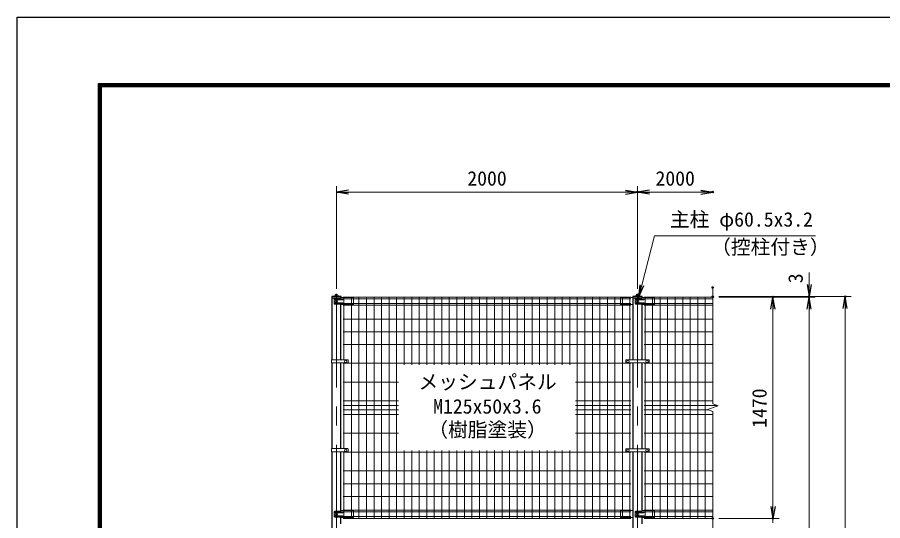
# Model space of a CAD drawing. Units: millimetres, scale not verified. Extents: x -8400 to 8400, y -5940 to 5940.
# Drawn here: x -8400 to -2652, y 2598 to 5940 of the extents above; entities that cross this region are included whole.
import ezdxf
from ezdxf.enums import TextEntityAlignment as Align

# ---------------------------------------------------------------- set-up
doc = ezdxf.new("R2010")
doc.units = ezdxf.units.MM
doc.header["$LTSCALE"] = 20
doc.header["$PDMODE"] = 32
doc.header["$PDSIZE"] = 10
doc.linetypes.add('USER1', pattern=[50.8, 31.75, -6.35, 6.35, -6.35])
for name, color, linetype, lineweight in [('0-3_D-STR1', 1, 'Continuous', 25), ('0-4_D-STR-DIM', 7, 'Continuous', 13), ('0-A_D-STR3', 3, 'Continuous', 13), ('0-B_D-STR2', 7, 'Continuous', 13), ('0-C_D-BMK', 2, 'USER1', 13), ('0-D_D-STR-TXT', 7, 'Continuous', 13), ('0-E_D-TTL', 7, 'Continuous', 25)]:
    doc.layers.add(name, color=color, linetype=linetype, lineweight=lineweight)
doc.layers.add('0-5_0', color=7, linetype='Continuous')
doc.layers.add('0-6_Defpoints', color=7, linetype='Continuous')
doc.styles.add('ＭＳ ゴシック', font='')
doc.styles.get('ＭＳ ゴシック').set_extended_font_data('MS Gothic')

# ---------------------------------------------------------------- blocks, each defined once
blk = doc.blocks.new('_Open')
at = {"layer": '0-5_0'}
blk.add_line((-20, 3.333), (0, 0), dxfattribs=at)
blk.add_lwpolyline([(-20, -3.333), (0, 0), (-20, 0)], dxfattribs=at)

msp = doc.modelspace()

# ---------------------------------------------------------------- linework, layer by layer
at = {"layer": '0-3_D-STR1'}
for p, q in [((-6248.93, 4086), (-6311.83, 4086)), ((-6311.83, 4086), (-6311.83, 4075)), ((-6248.93, 4086), (-6311.83, 4086)), ((-6311.83, 4086), (-6311.83, 4075)), ((-6248.93, 4078.67), (-6248.93, 4086)), ((-6248.93, 4078.67), (-6248.93, 4086)), ((-4248.93, 4086), (-4311.83, 4086)), ((-4311.83, 4086), (-4311.83, 4075)), ((-4248.93, 4086), (-4311.83, 4086)), ((-4311.83, 4086), (-4311.83, 4075)), ((-4248.93, 4078.67), (-4248.93, 4086)), ((-4248.93, 4078.67), (-4248.93, 4086)), ((-6256.4, 4075), (-6311.83, 4075)), ((-6256.4, 4075), (-6311.83, 4075)), ((-6310.63, 4075), (-6310.63, 3666.25)), ((-6250.13, 3666.25), (-6250.13, 4033.62)), ((-4256.4, 4075), (-4311.83, 4075)), ((-4256.4, 4075), (-4311.83, 4075)), ((-4310.63, 4075), (-4310.63, 3665.25)), ((-4250.13, 3665.25), (-4250.13, 4033.19)), ((-6310.63, 3645.25), (-6310.63, 3076.25)), ((-6250.13, 3076.25), (-6250.13, 3645.25)), ((-4310.63, 3645.25), (-4310.63, 3075.25)), ((-4250.13, 3075.25), (-4250.13, 3645.25)), ((-6310.63, 3055.25), (-6310.63, 2140.75)), ((-6250.13, 2664.08), (-6250.13, 3055.25)), ((-4310.63, 3055.25), (-4310.63, 2140.75)), ((-4250.13, 2664.08), (-4250.13, 3055.25)), ((-6250.13, 2578.08), (-6250.13, 2619.62)), ((-4250.13, 2578.08), (-4250.13, 2619.62))]:
    msp.add_line(p, q, dxfattribs=at)
for centre in [(-6280.38, 3926.57), (-6280.38, 3926.57), (-4280.38, 3926.57), (-4280.38, 3926.57)]:
    msp.add_arc(centre, 162.5, 78.84081, 101.15919, dxfattribs=at)
at = {"layer": '0-4_D-STR-DIM'}
for p, q in [((-6280.38, 4138), (-6280.38, 4820)), ((-6200.38, 4780), (-4360.38, 4780)), ((-4280.38, 4138), (-4280.38, 4820)), ((-4280.38, 4138), (-4280.38, 4820)), ((-4200.38, 4780), (-3860.38, 4780)), ((-3140.38, 4166), (-3140.38, 4246)), ((-3780.38, 3373.66), (-3780.38, 4146)), ((-3740.38, 4086), (-3100.38, 4086)), ((-3740.38, 4086), (-2860.38, 4086)), ((-3740.38, 4083), (-3100.38, 4083)), ((-3740.38, 4083), (-3340.38, 4083)), ((-3740.38, 4083), (-3100.38, 4083)), ((-3140.38, 4083), (-3140.38, 4086)), ((-3380.38, 2693), (-3380.38, 4003)), ((-3140.38, 4003), (-3140.38, 3923)), ((-3140.38, -2837), (-3140.38, 4003)), ((-2900.38, -3537), (-2900.38, 4006)), ((-3815.62, 3335.18), (-3745.14, 3360.83)), ((-3780.38, 3322.35), (-3815.62, 3335.18)), ((-3745.14, 3360.83), (-3780.38, 3373.66)), ((-3780.38, 2490), (-3780.38, 3322.35)), ((-3380.38, 2693), (-3380.38, 2773)), ((-3780.38, 1873.66), (-3780.38, 2646)), ((-3740.38, 2613), (-3340.38, 2613)), ((-3740.38, 2613), (-3340.38, 2613)), ((-3380.38, 2583), (-3380.38, 2613))]:
    msp.add_line(p, q, dxfattribs=at)
at = {"layer": '0-6_Defpoints'}
for p in [(-4280.38, 4780), (-3780.38, 4780), (-3780.38, 4146), (-6280.38, 4098), (-4280.38, 4098), (-3780.38, 4086), (-3780.38, 4086), (-3780.38, 4083), (-3780.38, 4083), (-3780.38, 4083), (-3380.38, 4083), (-3140.38, 4086), (-3140.38, 4083), (-2900.38, 4086), (-3780.38, 2613), (-3780.38, 2613), (-3380.38, 2613)]:
    msp.add_point(p, dxfattribs=at)
at = {"layer": '0-A_D-STR3'}
for p, q in [((-6295.86, 4070), (-6295.86, 4040)), ((-6295.86, 4070), (-6295.86, 4040)), ((-6256.4, 4075), (-6290.86, 4075)), ((-6256.4, 4075), (-6290.86, 4075)), ((-6256.4, 4035), (-6290.86, 4035)), ((-6256.4, 4035), (-6290.86, 4035)), ((-6239.79, 4071), (-6288.79, 4071)), ((-6239.79, 4071), (-6288.79, 4071)), ((-6239.79, 4071), (-6288.79, 4071)), ((-6239.79, 4065), (-6288.79, 4065)), ((-6239.79, 4065), (-6288.79, 4065)), ((-6239.79, 4065), (-6288.79, 4065)), ((-6239.79, 4045), (-6288.79, 4045)), ((-6239.79, 4045), (-6288.79, 4045)), ((-6239.79, 4045), (-6288.79, 4045)), ((-6239.79, 4039), (-6288.79, 4039)), ((-6239.79, 4039), (-6288.79, 4039)), ((-6239.79, 4039), (-6288.79, 4039)), ((-6248.25, 4079), (-6256.4, 4075)), ((-6248.25, 4079), (-6256.4, 4075)), ((-6248.25, 4079), (-6256.4, 4075)), ((-6248.25, 4079), (-6256.4, 4075)), ((-6256.4, 4035), (-6248.17, 4033.19)), ((-6256.4, 4035), (-6248.17, 4033.19)), ((-6256.4, 4035), (-6248.17, 4033.19)), ((-6256.4, 4035), (-6248.17, 4033.19)), ((-6256.4, 4035), (-6248.17, 4033.19)), ((-6256.4, 4035), (-6248.17, 4033.19)), ((-6172.38, 4079), (-6248.25, 4079)), ((-6172.38, 4079), (-6248.25, 4079)), ((-6248.17, 4033.19), (-6168.38, 4033.19)), ((-6248.17, 4033.19), (-6168.38, 4033.19)), ((-6172.38, 4079), (-6167.38, 4078)), ((-6172.38, 4079), (-6167.38, 4078)), ((-6167.38, 4078), (-6167.38, 4034.19)), ((-6167.38, 4078), (-6167.38, 4034.19)), ((-4388.38, 4079), (-4393.38, 4078)), ((-4388.38, 4079), (-4393.38, 4078)), ((-4393.38, 4078), (-4393.38, 4034.19)), ((-4393.38, 4078), (-4393.38, 4034.19)), ((-4312.59, 4033.19), (-4392.38, 4033.19)), ((-4312.59, 4033.19), (-4392.38, 4033.19)), ((-4388.38, 4079), (-4312.5, 4079)), ((-4388.38, 4079), (-4312.5, 4079)), ((-4310.63, 4033.6), (-4312.59, 4033.19)), ((-4310.63, 4033.6), (-4312.59, 4033.19)), ((-4312.5, 4079), (-4311.83, 4078.67)), ((-4312.5, 4079), (-4310.63, 4078.08)), ((-4295.86, 4070), (-4295.86, 4040)), ((-4295.86, 4070), (-4295.86, 4040)), ((-4256.4, 4075), (-4290.86, 4075)), ((-4256.4, 4075), (-4290.86, 4075)), ((-4256.4, 4035), (-4290.86, 4035)), ((-4256.4, 4035), (-4290.86, 4035)), ((-4239.79, 4071), (-4288.79, 4071)), ((-4239.79, 4071), (-4288.79, 4071)), ((-4239.79, 4065), (-4288.79, 4065)), ((-4239.79, 4065), (-4288.79, 4065)), ((-4239.79, 4045), (-4288.79, 4045)), ((-4239.79, 4045), (-4288.79, 4045)), ((-4239.79, 4039), (-4288.79, 4039)), ((-4239.79, 4039), (-4288.79, 4039)), ((-4248.25, 4079), (-4256.4, 4075)), ((-4248.25, 4079), (-4256.4, 4075)), ((-4248.25, 4079), (-4256.4, 4075)), ((-4248.25, 4079), (-4256.4, 4075)), ((-4256.4, 4035), (-4248.17, 4033.19)), ((-4256.4, 4035), (-4248.17, 4033.19)), ((-4256.4, 4035), (-4248.17, 4033.19)), ((-4256.4, 4035), (-4248.17, 4033.19)), ((-4256.4, 4035), (-4248.17, 4033.19)), ((-4172.38, 4079), (-4248.25, 4079)), ((-4172.38, 4079), (-4248.25, 4079)), ((-4248.17, 4033.19), (-4168.38, 4033.19)), ((-4248.17, 4033.19), (-4168.38, 4033.19)), ((-4172.38, 4079), (-4167.38, 4078)), ((-4172.38, 4079), (-4167.38, 4078)), ((-4167.38, 4078), (-4167.38, 4034.19)), ((-4167.38, 4078), (-4167.38, 4034.19)), ((-6312.93, 3666.25), (-6205.38, 3666.25)), ((-6312.93, 3666.25), (-6312.93, 3645.25)), ((-6312.93, 3645.25), (-6205.38, 3645.25)), ((-6203.38, 3664.25), (-6203.38, 3647.25)), ((-4358.88, 3662.25), (-4358.88, 3648.25)), ((-4355.88, 3665.25), (-4204.88, 3665.25)), ((-4355.88, 3645.25), (-4204.88, 3645.25)), ((-4201.88, 3662.25), (-4201.88, 3648.25)), ((-6312.93, 3076.25), (-6205.38, 3076.25)), ((-6312.93, 3076.25), (-6312.93, 3055.25)), ((-6312.93, 3055.25), (-6205.38, 3055.25)), ((-6203.38, 3074.25), (-6203.38, 3057.25)), ((-4358.88, 3072.25), (-4358.88, 3058.25)), ((-4355.88, 3075.25), (-4204.88, 3075.25)), ((-4355.88, 3055.25), (-4204.88, 3055.25)), ((-4201.88, 3072.25), (-4201.88, 3058.25)), ((-6295.86, 2656), (-6295.86, 2626)), ((-6256.4, 2661), (-6290.86, 2661)), ((-6239.79, 2657), (-6288.79, 2657)), ((-6239.79, 2657), (-6288.79, 2657)), ((-6239.79, 2651), (-6288.79, 2651)), ((-6239.79, 2651), (-6288.79, 2651)), ((-6248.25, 2665), (-6256.4, 2661)), ((-6248.25, 2665), (-6256.4, 2661)), ((-6172.38, 2665), (-6248.25, 2665)), ((-6172.38, 2665), (-6167.38, 2664)), ((-6167.38, 2664), (-6167.38, 2620.19)), ((-4388.38, 2665), (-4393.38, 2664)), ((-4393.38, 2664), (-4393.38, 2620.19)), ((-4388.38, 2665), (-4312.5, 2665)), ((-4312.5, 2665), (-4310.63, 2664.08)), ((-4295.86, 2656), (-4295.86, 2626)), ((-4256.4, 2661), (-4290.86, 2661)), ((-4239.79, 2657), (-4288.79, 2657)), ((-4239.79, 2651), (-4288.79, 2651)), ((-4248.25, 2665), (-4256.4, 2661)), ((-4248.25, 2665), (-4256.4, 2661)), ((-4172.38, 2665), (-4248.25, 2665)), ((-4172.38, 2665), (-4167.38, 2664)), ((-4167.38, 2664), (-4167.38, 2620.19)), ((-6256.4, 2621), (-6290.86, 2621)), ((-6239.79, 2631), (-6288.79, 2631)), ((-6239.79, 2631), (-6288.79, 2631)), ((-6239.79, 2625), (-6288.79, 2625)), ((-6239.79, 2625), (-6288.79, 2625)), ((-6256.4, 2621), (-6248.17, 2619.19)), ((-6256.4, 2621), (-6248.17, 2619.19)), ((-6256.4, 2621), (-6248.17, 2619.19)), ((-6248.17, 2619.19), (-6168.38, 2619.19)), ((-4312.59, 2619.19), (-4392.38, 2619.19)), ((-4310.63, 2619.6), (-4312.59, 2619.19)), ((-4256.4, 2621), (-4290.86, 2621)), ((-4239.79, 2631), (-4288.79, 2631)), ((-4239.79, 2625), (-4288.79, 2625)), ((-4256.4, 2621), (-4248.17, 2619.19)), ((-4256.4, 2621), (-4248.17, 2619.19)), ((-4256.4, 2621), (-4248.17, 2619.19)), ((-4248.17, 2619.19), (-4168.38, 2619.19))]:
    msp.add_line(p, q, dxfattribs=at)
for centre in [(-6280.38, 4055), (-6280.38, 4055), (-4280.38, 4055), (-4280.38, 4055), (-4280.38, 4055), (-6219.38, 3655.75), (-4343.38, 3655.25), (-4217.38, 3655.25), (-6219.38, 3065.75), (-4343.38, 3065.25), (-4217.38, 3065.25), (-6280.38, 2641), (-4280.38, 2641)]:
    msp.add_circle(centre, 8, dxfattribs=at)
for centre, radius, start, end in [((-6290.86, 4070), 5, 90, 180), ((-6290.86, 4070), 5, 90, 180), ((-6290.86, 4040), 5, 180, 270), ((-6290.86, 4040), 5, 180, 270), ((-6288.79, 4068), 3, 90, 270), ((-6288.79, 4068), 3, 90, 270), ((-6288.79, 4042), 3, 90, 270), ((-6288.79, 4042), 3, 90, 270), ((-6239.79, 4068), 3, 270, 90), ((-6239.79, 4068), 3, 270, 90), ((-6239.79, 4042), 3, 270, 90), ((-6239.79, 4042), 3, 270, 90), ((-6168.38, 4034.19), 1, 270, 0), ((-6168.38, 4034.19), 1, 270, 0), ((-4392.38, 4034.19), 1, 180, 270), ((-4392.38, 4034.19), 1, 180, 270), ((-4290.86, 4070), 5, 90, 180), ((-4290.86, 4070), 5, 90, 180), ((-4290.86, 4040), 5, 180, 270), ((-4290.86, 4040), 5, 180, 270), ((-4288.79, 4068), 3, 90, 270), ((-4288.79, 4068), 3, 90, 270), ((-4288.79, 4042), 3, 90, 270), ((-4288.79, 4042), 3, 90, 270), ((-4239.79, 4068), 3, 270, 90), ((-4239.79, 4068), 3, 270, 90), ((-4239.79, 4042), 3, 270, 90), ((-4239.79, 4042), 3, 270, 90), ((-4168.38, 4034.19), 1, 270, 0), ((-4168.38, 4034.19), 1, 270, 0), ((-6205.38, 3664.25), 2, 0, 90), ((-6205.38, 3647.25), 2, 270, 0), ((-4355.88, 3662.25), 3, 90, 180), ((-4355.88, 3648.25), 3, 180, 270), ((-4204.88, 3662.25), 3, 0, 90), ((-4204.88, 3648.25), 3, 270, 0), ((-6205.38, 3074.25), 2, 0, 90), ((-6205.38, 3057.25), 2, 270, 0), ((-4355.88, 3072.25), 3, 90, 180), ((-4355.88, 3058.25), 3, 180, 270), ((-4204.88, 3072.25), 3, 0, 90), ((-4204.88, 3058.25), 3, 270, 0), ((-6290.86, 2656), 5, 90, 180), ((-6288.79, 2654), 3, 90, 270), ((-6239.79, 2654), 3, 270, 90), ((-4290.86, 2656), 5, 90, 180), ((-4288.79, 2654), 3, 90, 270), ((-4239.79, 2654), 3, 270, 90), ((-6290.86, 2626), 5, 180, 270), ((-6288.79, 2628), 3, 90, 270), ((-6239.79, 2628), 3, 270, 90), ((-6168.38, 2620.19), 1, 270, 0), ((-4392.38, 2620.19), 1, 180, 270), ((-4290.86, 2626), 5, 180, 270), ((-4288.79, 2628), 3, 90, 270), ((-4239.79, 2628), 3, 270, 90), ((-4168.38, 2620.19), 1, 270, 0)]:
    msp.add_arc(centre, radius, start, end, dxfattribs=at)
at = {"layer": '0-B_D-STR2'}
for p, q in [((-4325.38, 4083), (-6235.38, 4083)), ((-6230.38, 3666.25), (-6230.38, 4083)), ((-6230.38, 3666.25), (-6230.38, 4083)), ((-6180.38, 2613), (-6180.38, 4083)), ((-6130.38, 2613), (-6130.38, 4083)), ((-6080.38, 2613), (-6080.38, 4083)), ((-6030.38, 2613), (-6030.38, 4083)), ((-5980.38, 2613), (-5980.38, 4083)), ((-5930.38, 2613), (-5930.38, 4083)), ((-5880.38, 2613), (-5880.38, 4083)), ((-5830.38, 3633), (-5830.38, 4083)), ((-5780.38, 3633), (-5780.38, 4083)), ((-5730.38, 3633), (-5730.38, 4083)), ((-5680.38, 3633), (-5680.38, 4083)), ((-5630.38, 3633), (-5630.38, 4083)), ((-5580.38, 3633), (-5580.38, 4083)), ((-5530.38, 3633), (-5530.38, 4083)), ((-5480.38, 3633), (-5480.38, 4083)), ((-5430.38, 3633), (-5430.38, 4083)), ((-5380.38, 3633), (-5380.38, 4083)), ((-5330.38, 3633), (-5330.38, 4083)), ((-5280.38, 3633), (-5280.38, 4083)), ((-5230.38, 3633), (-5230.38, 4083)), ((-5180.38, 3633), (-5180.38, 4083)), ((-5130.38, 3633), (-5130.38, 4083)), ((-5080.38, 3633), (-5080.38, 4083)), ((-5030.38, 3633), (-5030.38, 4083)), ((-4980.38, 3633), (-4980.38, 4083)), ((-4930.38, 3633), (-4930.38, 4083)), ((-4880.38, 3633), (-4880.38, 4083)), ((-4830.38, 3633), (-4830.38, 4083)), ((-4780.38, 3633), (-4780.38, 4083)), ((-4730.38, 3633), (-4730.38, 4083)), ((-4680.38, 2613), (-4680.38, 4083)), ((-4630.38, 2613), (-4630.38, 4083)), ((-4580.38, 2613), (-4580.38, 4083)), ((-4530.38, 2613), (-4530.38, 4083)), ((-4480.38, 2613), (-4480.38, 4083)), ((-4430.38, 2613), (-4430.38, 4083)), ((-4380.38, 2613), (-4380.38, 4083)), ((-4330.38, 3665.25), (-4330.38, 4083)), ((-4235.38, 4083), (-3780.38, 4083)), ((-4230.38, 3665.25), (-4230.38, 4083)), ((-4180.38, 2613), (-4180.38, 4083)), ((-4130.38, 2613), (-4130.38, 4083)), ((-4080.38, 2613), (-4080.38, 4083)), ((-4030.38, 2613), (-4030.38, 4083)), ((-3980.38, 2613), (-3980.38, 4083)), ((-3930.38, 2613), (-3930.38, 4083)), ((-3880.38, 2613), (-3880.38, 4083)), ((-3830.38, 2613), (-3830.38, 4083)), ((-4325.38, 4069.9), (-6235.38, 4069.9)), ((-4325.38, 4040.1), (-6235.38, 4040.1)), ((-4325.38, 4028.25), (-6235.38, 4028.25)), ((-4235.38, 4069.9), (-3780.38, 4069.9)), ((-4235.38, 4040.1), (-3780.38, 4040.1)), ((-4235.38, 4028.25), (-3780.38, 4028.25)), ((-4325.38, 3937), (-6235.38, 3937)), ((-4235.38, 3937), (-3780.38, 3937)), ((-4325.38, 3852.5), (-6235.38, 3852.5)), ((-4235.38, 3852.5), (-3780.38, 3852.5)), ((-4325.38, 3768), (-6235.38, 3768)), ((-4235.38, 3768), (-3780.38, 3768)), ((-4325.38, 3643), (-6235.38, 3643)), ((-6230.38, 3076.25), (-6230.38, 3643)), ((-4330.38, 3075.25), (-4330.38, 3643)), ((-4235.38, 3643), (-3780.38, 3643)), ((-4230.38, 3075.25), (-4230.38, 3643)), ((-5867.88, 3518), (-6235.38, 3518)), ((-4325.38, 3518), (-4692.88, 3518)), ((-4235.38, 3518), (-3780.38, 3518)), ((-5867.88, 3393), (-6235.38, 3393)), ((-4325.38, 3393), (-4692.88, 3393)), ((-4235.38, 3393), (-3780.38, 3393)), ((-5867.88, 3363), (-6235.38, 3363)), ((-4325.38, 3363), (-4692.88, 3363)), ((-4235.38, 3363), (-3751.11, 3363)), ((-5867.88, 3333), (-6235.38, 3333)), ((-5867.88, 3303), (-6235.38, 3303)), ((-4325.38, 3333), (-4692.88, 3333)), ((-4325.38, 3303), (-4692.88, 3303)), ((-4235.38, 3333), (-3809.64, 3333)), ((-4235.38, 3303), (-3780.38, 3303)), ((-5867.88, 3178), (-6235.38, 3178)), ((-4325.38, 3178), (-4692.88, 3178)), ((-4235.38, 3178), (-3780.38, 3178)), ((-4325.38, 3053), (-6235.38, 3053)), ((-6230.38, 2613), (-6230.38, 3055.25)), ((-5830.38, 2613), (-5830.38, 3063)), ((-5780.38, 2613), (-5780.38, 3063)), ((-5730.38, 2613), (-5730.38, 3063)), ((-5680.38, 2613), (-5680.38, 3063)), ((-5630.38, 2613), (-5630.38, 3063)), ((-5580.38, 2613), (-5580.38, 3063)), ((-5530.38, 2613), (-5530.38, 3063)), ((-5480.38, 2613), (-5480.38, 3063)), ((-5430.38, 2613), (-5430.38, 3063)), ((-5380.38, 2613), (-5380.38, 3063)), ((-5330.38, 2613), (-5330.38, 3063)), ((-5280.38, 2613), (-5280.38, 3063)), ((-5230.38, 2613), (-5230.38, 3063)), ((-5180.38, 2613), (-5180.38, 3063)), ((-5130.38, 2613), (-5130.38, 3063)), ((-5080.38, 2613), (-5080.38, 3063)), ((-5030.38, 2613), (-5030.38, 3063)), ((-4980.38, 2613), (-4980.38, 3063)), ((-4930.38, 2613), (-4930.38, 3063)), ((-4880.38, 2613), (-4880.38, 3063)), ((-4830.38, 2613), (-4830.38, 3063)), ((-4780.38, 2613), (-4780.38, 3063)), ((-4730.38, 2613), (-4730.38, 3063)), ((-4330.38, 2613), (-4330.38, 3055.25)), ((-4235.38, 3053), (-3780.38, 3053)), ((-4230.38, 2613), (-4230.38, 3055.25)), ((-4325.38, 2928), (-6235.38, 2928)), ((-4235.38, 2928), (-3780.38, 2928)), ((-4325.38, 2843.5), (-6235.38, 2843.5)), ((-4235.38, 2843.5), (-3780.38, 2843.5)), ((-4325.38, 2759), (-6235.38, 2759)), ((-4235.38, 2759), (-3780.38, 2759)), ((-4325.38, 2667.76), (-6235.38, 2667.76)), ((-4325.38, 2667.76), (-6235.38, 2667.76)), ((-4325.38, 2655.9), (-6235.38, 2655.9)), ((-4325.38, 2655.9), (-6235.38, 2655.9)), ((-4235.38, 2667.76), (-3780.38, 2667.76)), ((-4235.38, 2667.76), (-3780.38, 2667.76)), ((-4235.38, 2655.9), (-3780.38, 2655.9)), ((-4235.38, 2655.9), (-3780.38, 2655.9)), ((-4325.38, 2626.1), (-6235.38, 2626.1)), ((-4325.38, 2626.1), (-6235.38, 2626.1)), ((-4325.38, 2613), (-6235.38, 2613)), ((-4325.38, 2613), (-6235.38, 2613)), ((-4235.38, 2626.1), (-3780.38, 2626.1)), ((-4235.38, 2626.1), (-3780.38, 2626.1)), ((-4235.38, 2613), (-3780.38, 2613)), ((-4235.38, 2613), (-3780.38, 2613))]:
    msp.add_line(p, q, dxfattribs=at)
at = {"layer": '0-C_D-BMK'}
for p, q in [((-6280.38, -3629), (-6280.38, 4098)), ((-4280.38, -3629), (-4280.38, 4098))]:
    msp.add_line(p, q, dxfattribs=at)
at = {"layer": '0-D_D-STR-TXT'}
msp.add_lwpolyline([(-3098.02, 4489.46), (-4167.38, 4489.46), (-4272.32, 4084.27)], dxfattribs=at)
at = {"layer": '0-E_D-TTL', "color": 2}
msp.add_lwpolyline([(-8400, 5940), (8400, 5940), (8400, -5940), (-8400, -5940)], close=True, dxfattribs=at)
at = {"layer": '0-E_D-TTL'}
for points in [[(-7860, 5500), (7860, 5500), (7860, -5500), (-7860, -5500)], [(-7855, 5495), (7855, 5495), (7855, -5495), (-7855, -5495)], [(-7850, 5490), (7850, 5490), (7850, -5490), (-7850, -5490)], [(-7845, 5485), (7845, 5485), (7845, -5485), (-7845, -5485)], [(-7840, 5480), (7840, 5480), (7840, -5480), (-7840, -5480)]]:
    msp.add_lwpolyline(points, close=True, dxfattribs=at)

# ---------------------------------------------------------------- block references
at = {"layer": '0-4_D-STR-DIM', "xscale": 4, "yscale": 4}
for p, rotation in [((-6280.38, 4780), 180), ((-4280.38, 4780), 180), ((-3140.38, 4086), 270), ((-3380.38, 4083), 90), ((-3140.38, 4083), 90), ((-3140.38, 4083), 90), ((-2900.38, 4086), 90), ((-3380.38, 2613), 270), ((-3380.38, 2613), 270)]:
    msp.add_blockref('_Open', p, dxfattribs=dict(at, rotation=rotation))
for p in [(-4280.38, 4780), (-3780.38, 4780)]:
    msp.add_blockref('_Open', p, dxfattribs=at)
at = {"layer": '0-D_D-STR-TXT', "xscale": 4, "yscale": 4, "rotation": 255.47953}
msp.add_blockref('_Open', (-4272.83, 4082.34), dxfattribs=at)

# ---------------------------------------------------------------- texts
at = {"layer": '0-4_D-STR-DIM', "style": 'ＭＳ ゴシック'}
for p in [(-5410.88, 4793.5), (-4160.88, 4793.5)]:
    msp.add_text('2000', height=96.19, dxfattribs=at).set_placement(p, align=Align.BOTTOM_LEFT)
for s, p in [('3', (-3153.87, 4174.55)), ('1470', (-3393.87, 3214.2))]:
    msp.add_text(s, height=96.19, rotation=90, dxfattribs=at).set_placement(p, align=Align.BOTTOM_LEFT)
at = {"layer": '0-D_D-STR-TXT', "style": 'ＭＳ ゴシック'}
for s, p in [('主柱 φ60.5x3.2', (-4065.53, 4521.48)), ('（控柱付き）', (-3791.42, 4338.5)), ('メッシュパネル', (-5735.2, 3442.8)), ('M125x50x3.6', (-5637.74, 3280.01)), ('（樹脂塗装）', (-5670.23, 3125.34))]:
    msp.add_text(s, height=96.19, dxfattribs=at).set_placement(p, align=Align.BOTTOM_LEFT)

doc.saveas('drawing.dxf')
